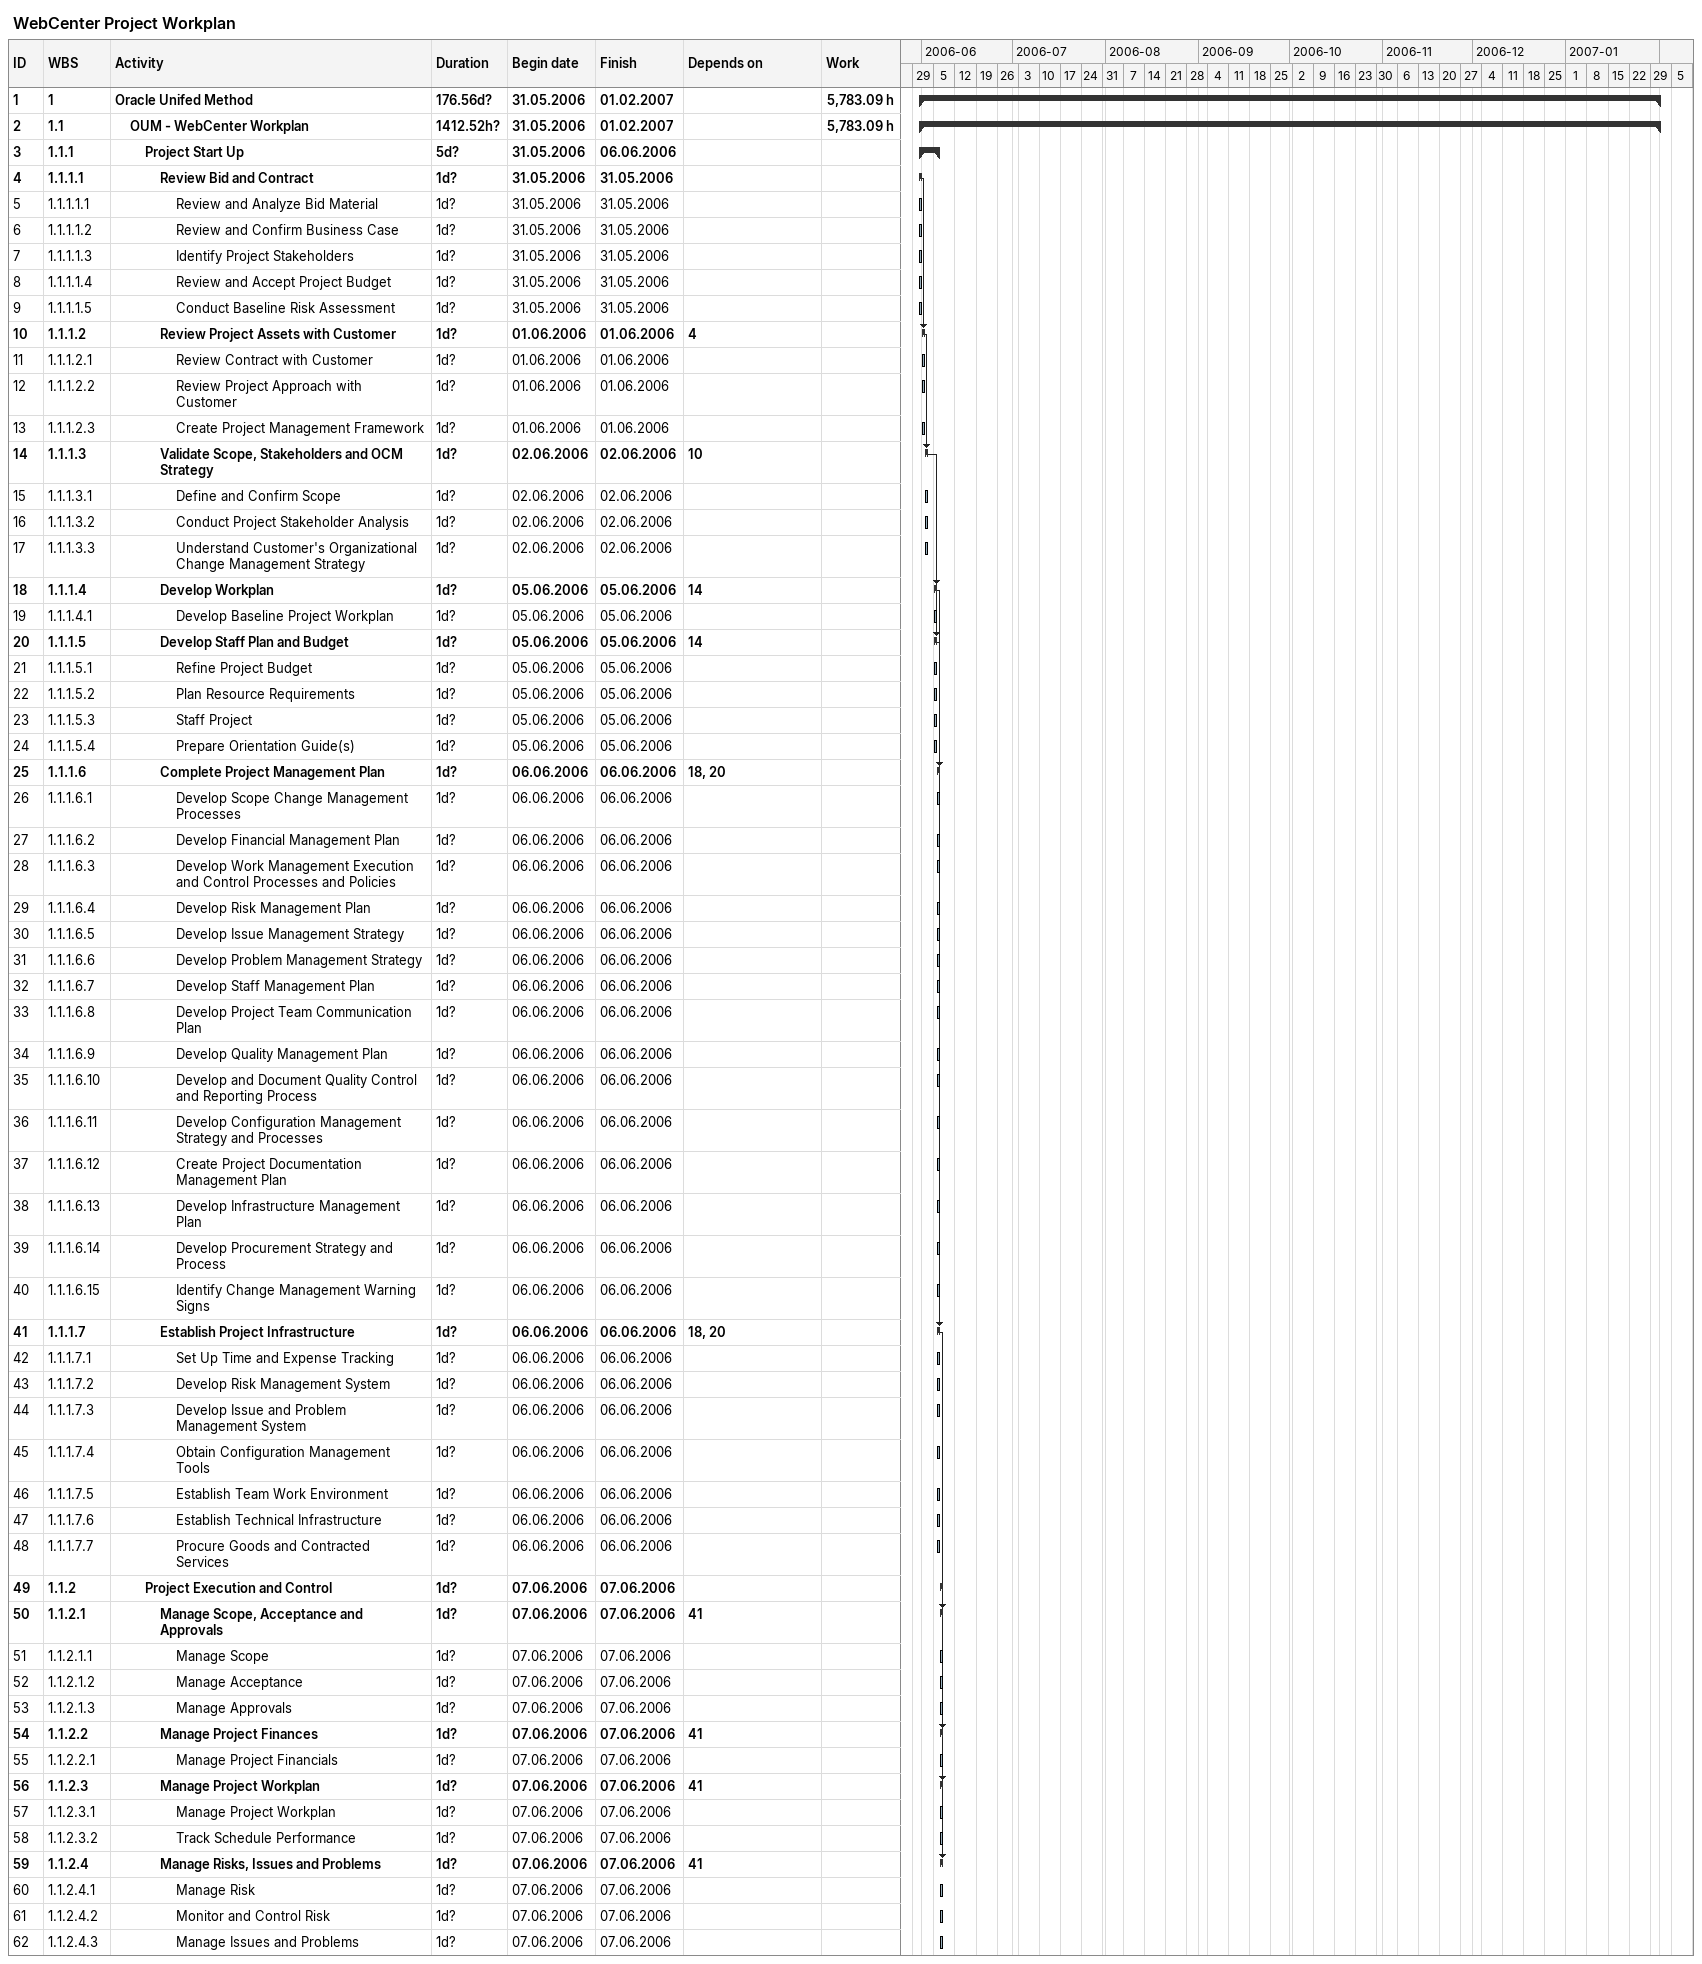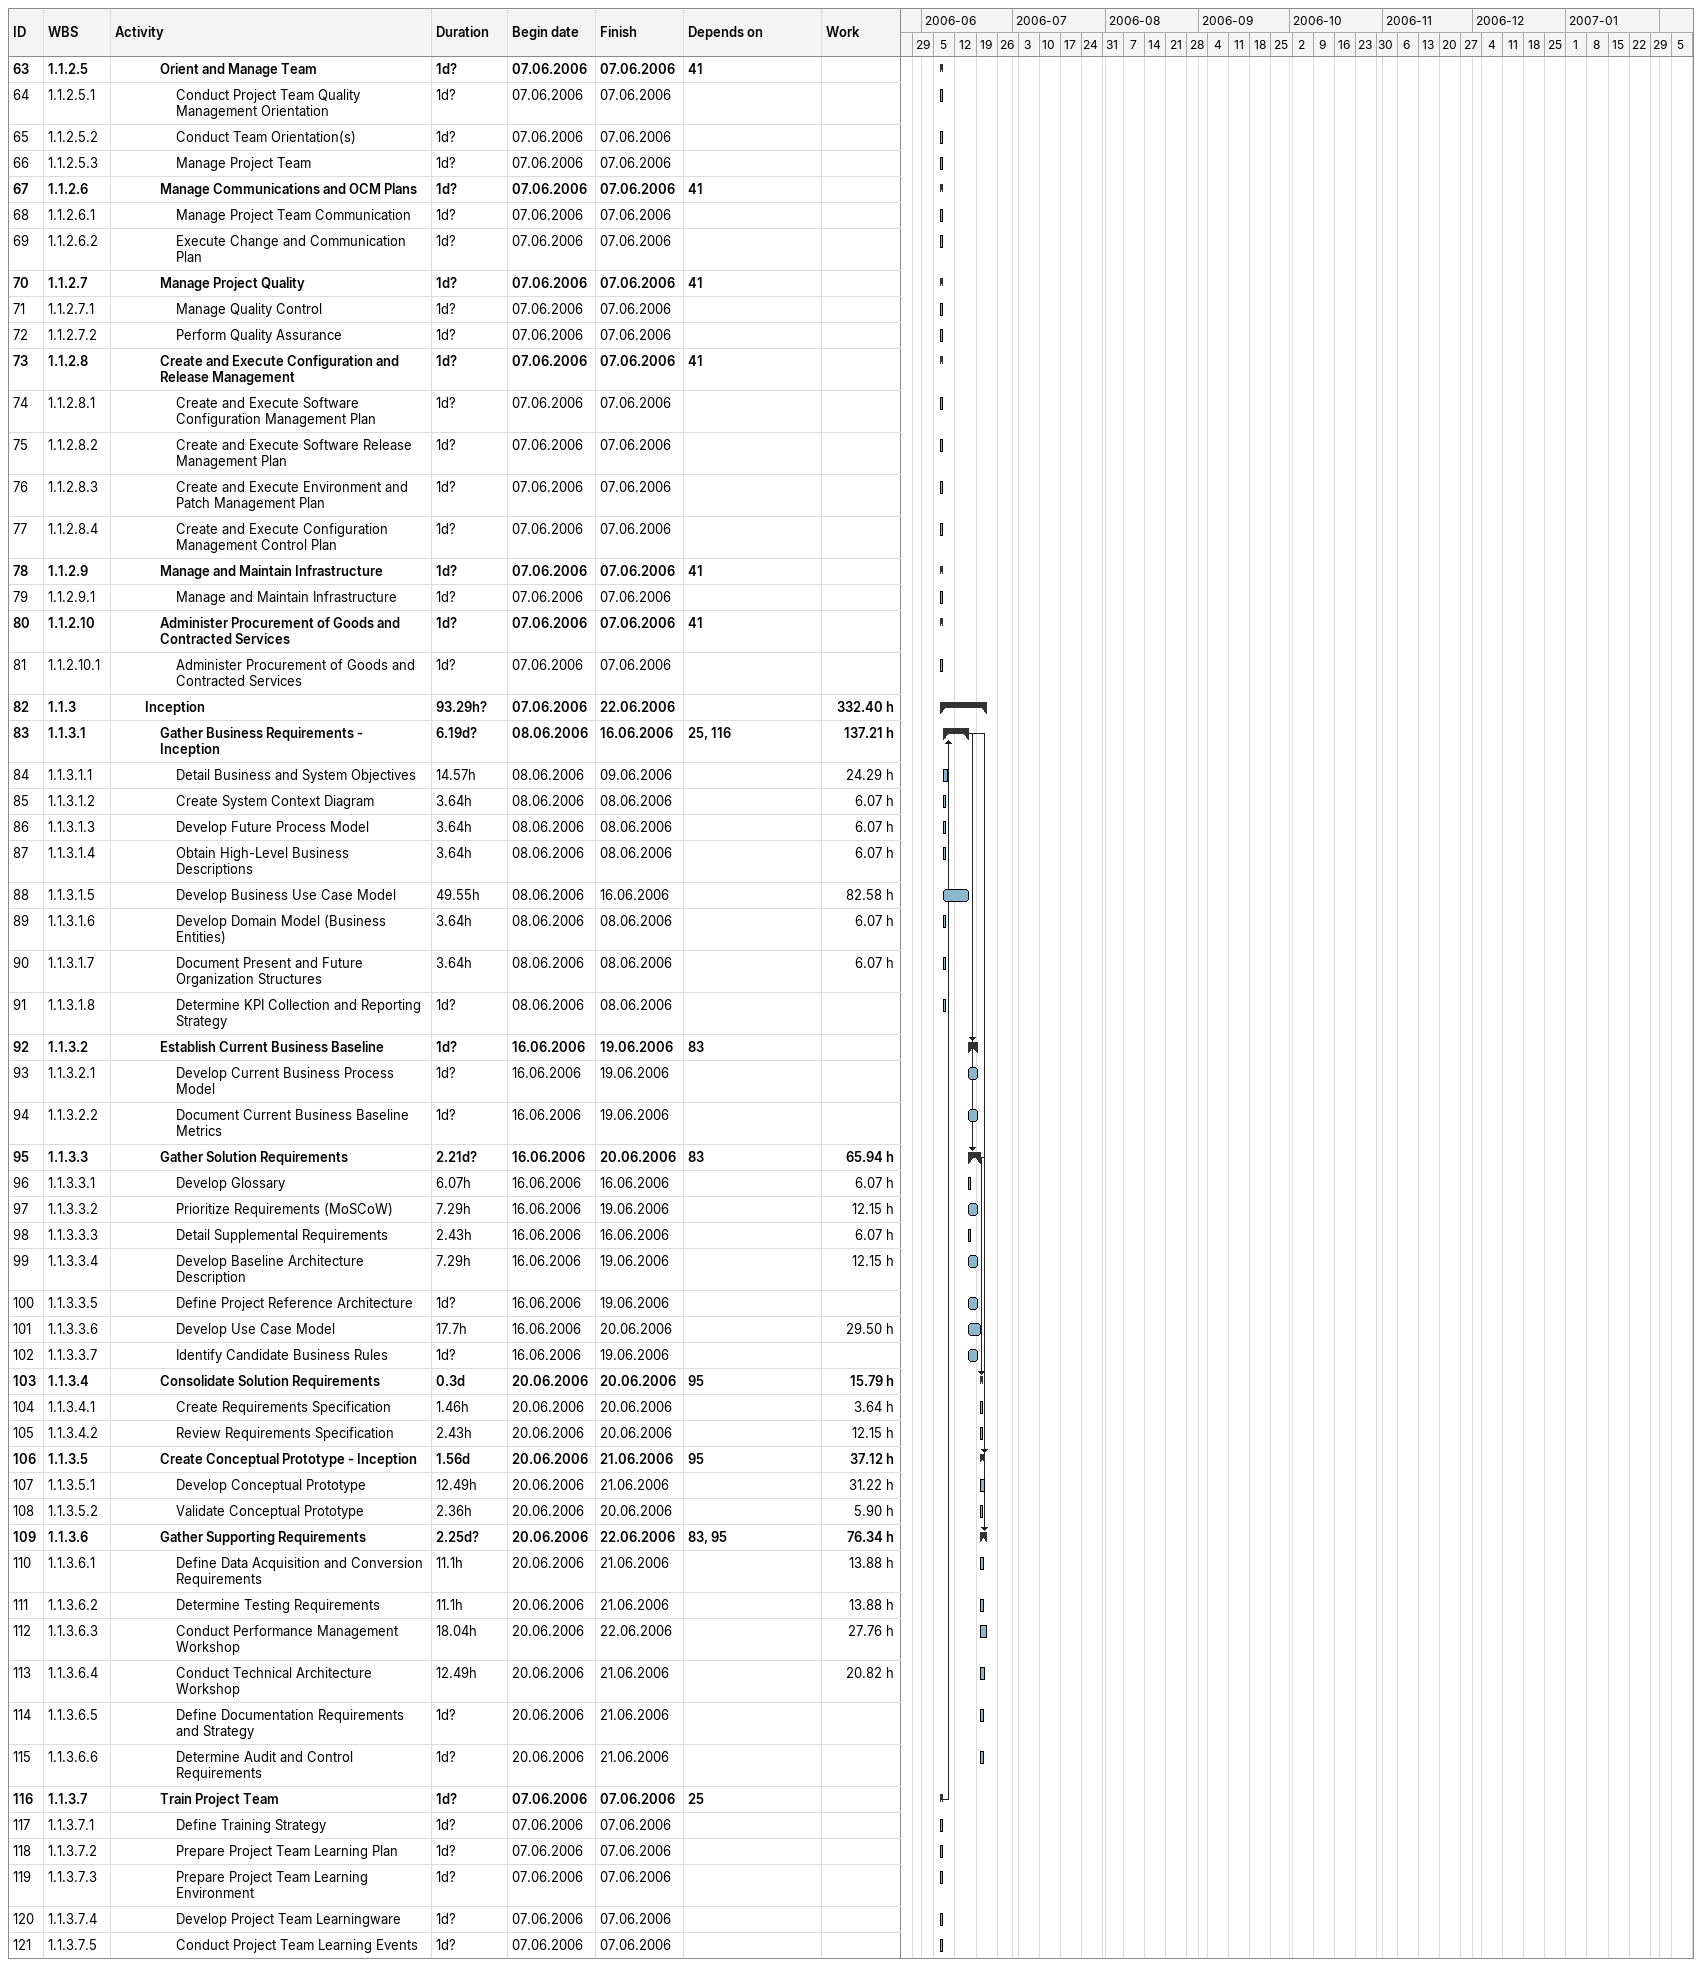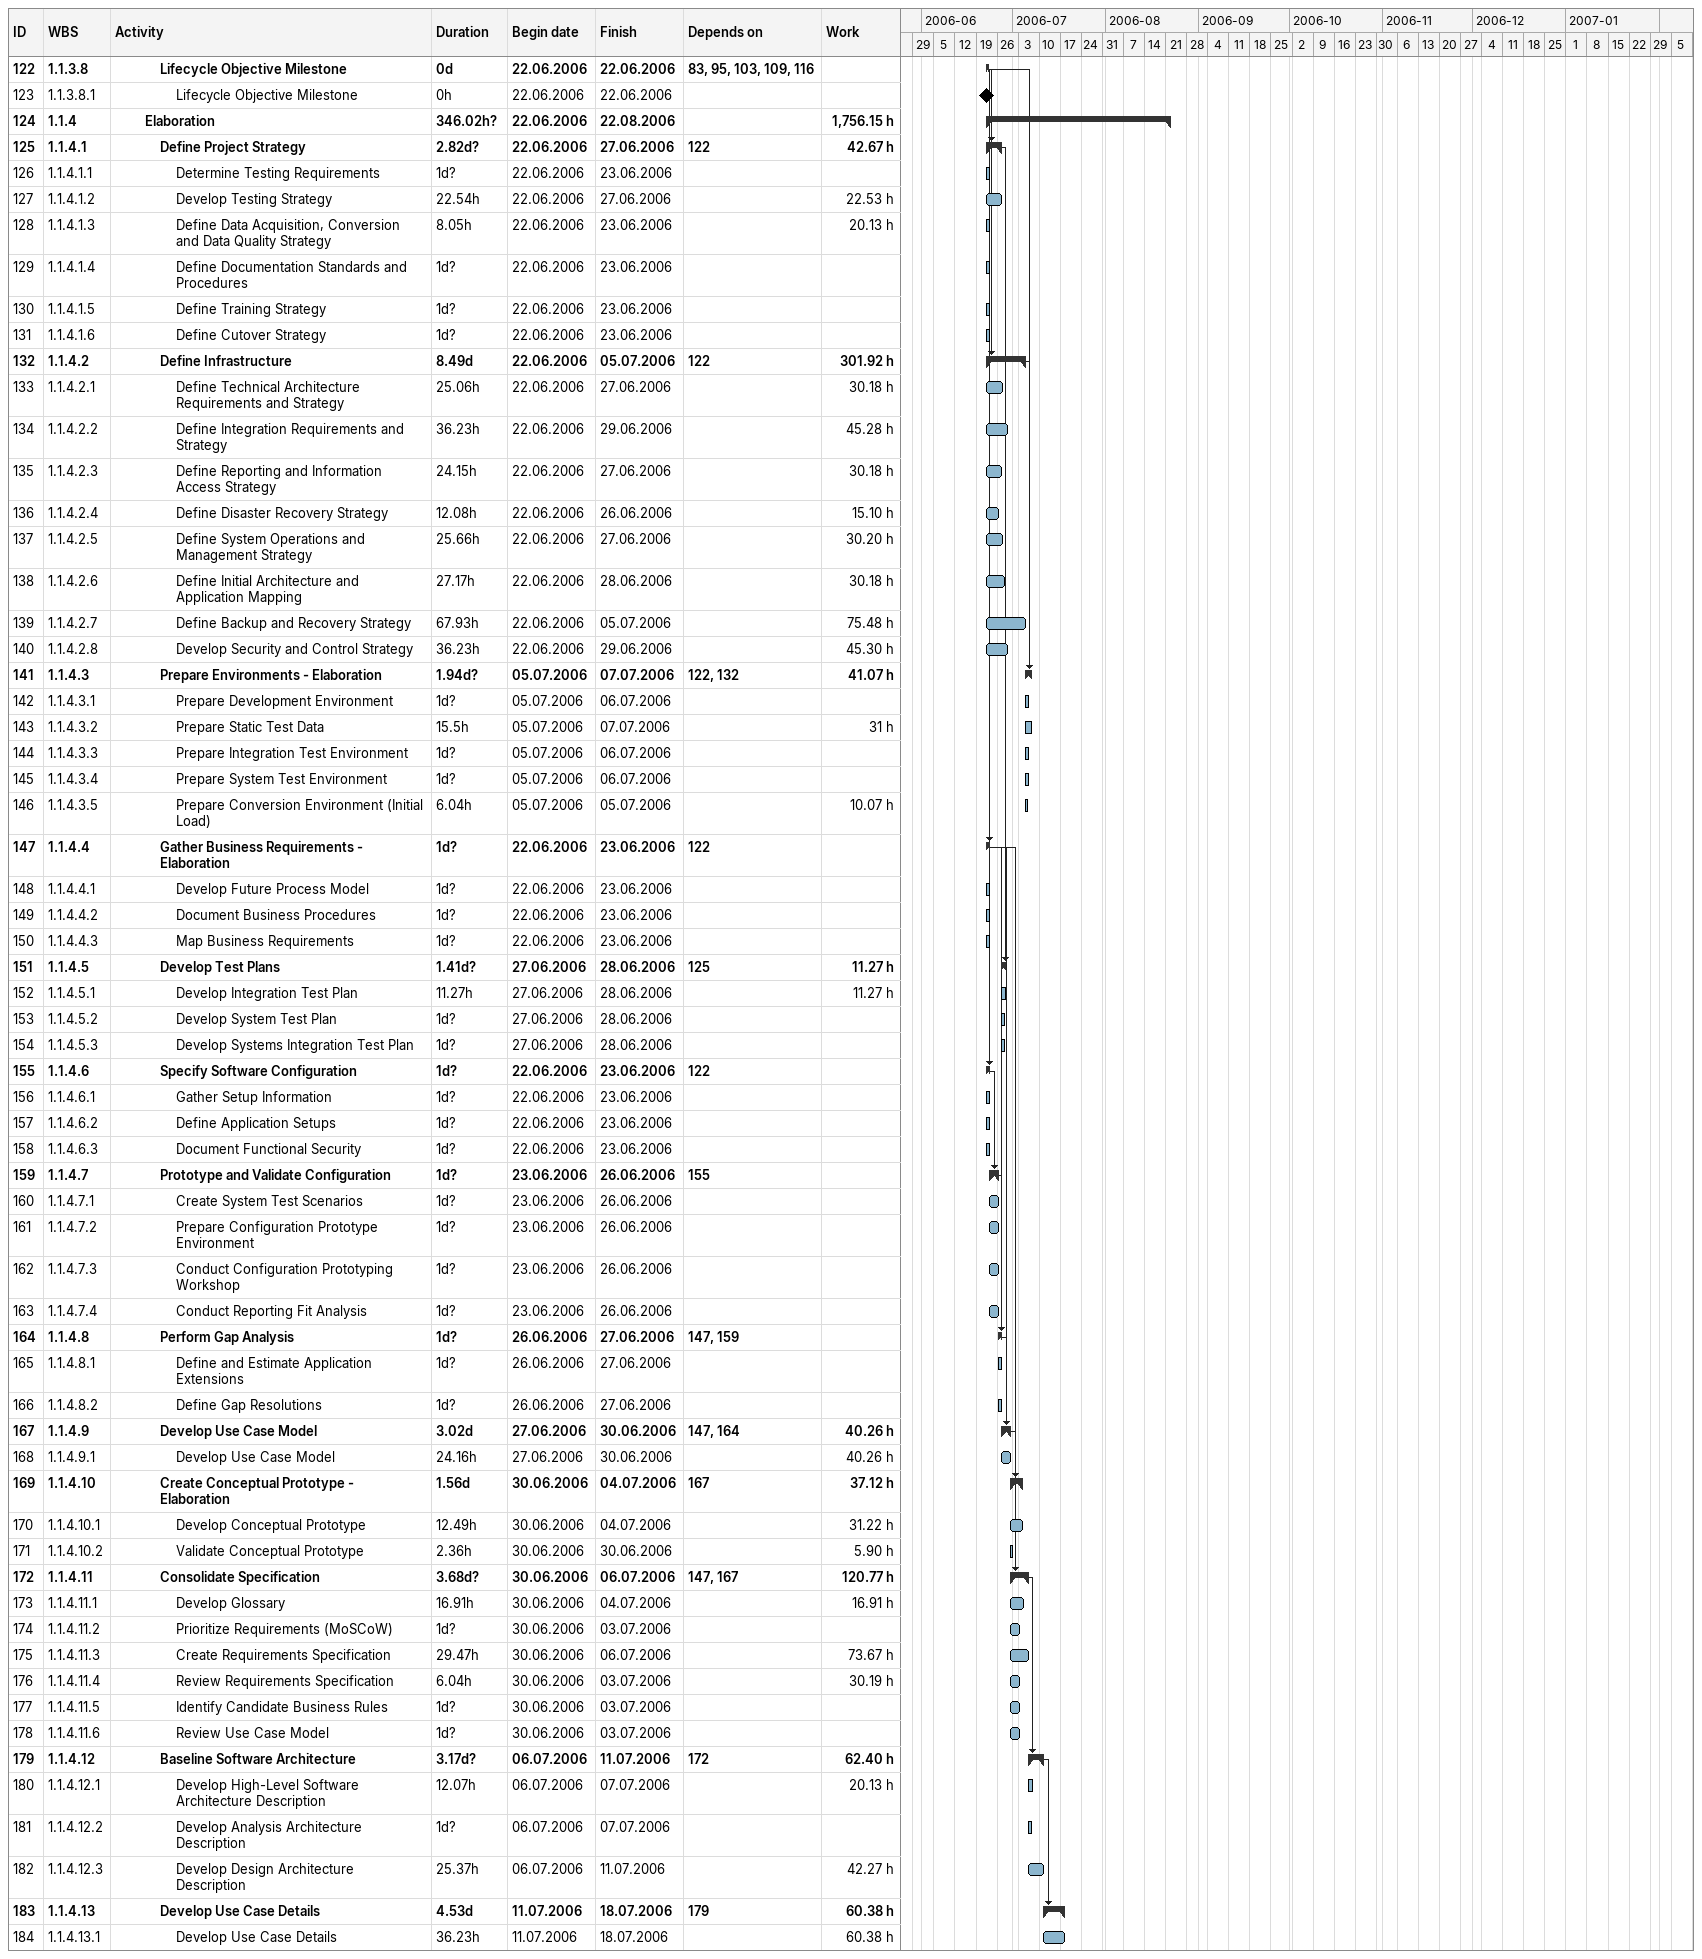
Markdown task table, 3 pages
WebCenter Project Workplan

| ID | WBS | Task | Duration | Start | Finish | Predecessors | Work (h) |
|---|---|---|---|---|---|---|---|
| 1 | 1 | **Oracle Unifed Method** | 176.56d? | 2006-05-31 | 2007-02-01 |  | 5783.09 |
| 2 | 1.1 | **OUM - WebCenter Workplan** | 1412.52h? | 2006-05-31 | 2007-02-01 |  | 5783.09 |
| 3 | 1.1.1 | **Project Start Up** | 5d? | 2006-05-31 | 2006-06-06 |  |  |
| 4 | 1.1.1.1 | **Review Bid and Contract** | 1d? | 2006-05-31 | 2006-05-31 |  |  |
| 5 | 1.1.1.1.1 | Review and Analyze Bid Material | 1d? | 2006-05-31 | 2006-05-31 |  |  |
| 6 | 1.1.1.1.2 | Review and Confirm Business Case | 1d? | 2006-05-31 | 2006-05-31 |  |  |
| 7 | 1.1.1.1.3 | Identify Project Stakeholders | 1d? | 2006-05-31 | 2006-05-31 |  |  |
| 8 | 1.1.1.1.4 | Review and Accept Project Budget | 1d? | 2006-05-31 | 2006-05-31 |  |  |
| 9 | 1.1.1.1.5 | Conduct Baseline Risk Assessment | 1d? | 2006-05-31 | 2006-05-31 |  |  |
| 10 | 1.1.1.2 | **Review Project Assets with Customer** | 1d? | 2006-06-01 | 2006-06-01 | 4 |  |
| 11 | 1.1.1.2.1 | Review Contract with Customer | 1d? | 2006-06-01 | 2006-06-01 |  |  |
| 12 | 1.1.1.2.2 | Review Project Approach with Customer | 1d? | 2006-06-01 | 2006-06-01 |  |  |
| 13 | 1.1.1.2.3 | Create Project Management Framework | 1d? | 2006-06-01 | 2006-06-01 |  |  |
| 14 | 1.1.1.3 | **Validate Scope, Stakeholders and OCM Strategy** | 1d? | 2006-06-02 | 2006-06-02 | 10 |  |
| 15 | 1.1.1.3.1 | Define and Confirm Scope | 1d? | 2006-06-02 | 2006-06-02 |  |  |
| 16 | 1.1.1.3.2 | Conduct Project Stakeholder Analysis | 1d? | 2006-06-02 | 2006-06-02 |  |  |
| 17 | 1.1.1.3.3 | Understand Customer's Organizational Change Management Strategy | 1d? | 2006-06-02 | 2006-06-02 |  |  |
| 18 | 1.1.1.4 | **Develop Workplan** | 1d? | 2006-06-05 | 2006-06-05 | 14 |  |
| 19 | 1.1.1.4.1 | Develop Baseline Project Workplan | 1d? | 2006-06-05 | 2006-06-05 |  |  |
| 20 | 1.1.1.5 | **Develop Staff Plan and Budget** | 1d? | 2006-06-05 | 2006-06-05 | 14 |  |
| 21 | 1.1.1.5.1 | Refine Project Budget | 1d? | 2006-06-05 | 2006-06-05 |  |  |
| 22 | 1.1.1.5.2 | Plan Resource Requirements | 1d? | 2006-06-05 | 2006-06-05 |  |  |
| 23 | 1.1.1.5.3 | Staff Project | 1d? | 2006-06-05 | 2006-06-05 |  |  |
| 24 | 1.1.1.5.4 | Prepare Orientation Guide(s) | 1d? | 2006-06-05 | 2006-06-05 |  |  |
| 25 | 1.1.1.6 | **Complete Project Management Plan** | 1d? | 2006-06-06 | 2006-06-06 | 18, 20 |  |
| 26 | 1.1.1.6.1 | Develop Scope Change Management Processes | 1d? | 2006-06-06 | 2006-06-06 |  |  |
| 27 | 1.1.1.6.2 | Develop Financial Management Plan | 1d? | 2006-06-06 | 2006-06-06 |  |  |
| 28 | 1.1.1.6.3 | Develop Work Management Execution and Control Processes and Policies | 1d? | 2006-06-06 | 2006-06-06 |  |  |
| 29 | 1.1.1.6.4 | Develop Risk Management Plan | 1d? | 2006-06-06 | 2006-06-06 |  |  |
| 30 | 1.1.1.6.5 | Develop Issue Management Strategy | 1d? | 2006-06-06 | 2006-06-06 |  |  |
| 31 | 1.1.1.6.6 | Develop Problem Management Strategy | 1d? | 2006-06-06 | 2006-06-06 |  |  |
| 32 | 1.1.1.6.7 | Develop Staff Management Plan | 1d? | 2006-06-06 | 2006-06-06 |  |  |
| 33 | 1.1.1.6.8 | Develop Project Team Communication Plan | 1d? | 2006-06-06 | 2006-06-06 |  |  |
| 34 | 1.1.1.6.9 | Develop Quality Management Plan | 1d? | 2006-06-06 | 2006-06-06 |  |  |
| 35 | 1.1.1.6.10 | Develop and Document Quality Control and Reporting Process | 1d? | 2006-06-06 | 2006-06-06 |  |  |
| 36 | 1.1.1.6.11 | Develop Configuration Management Strategy and Processes | 1d? | 2006-06-06 | 2006-06-06 |  |  |
| 37 | 1.1.1.6.12 | Create Project Documentation Management Plan | 1d? | 2006-06-06 | 2006-06-06 |  |  |
| 38 | 1.1.1.6.13 | Develop Infrastructure Management Plan | 1d? | 2006-06-06 | 2006-06-06 |  |  |
| 39 | 1.1.1.6.14 | Develop Procurement Strategy and Process | 1d? | 2006-06-06 | 2006-06-06 |  |  |
| 40 | 1.1.1.6.15 | Identify Change Management Warning Signs | 1d? | 2006-06-06 | 2006-06-06 |  |  |
| 41 | 1.1.1.7 | **Establish Project Infrastructure** | 1d? | 2006-06-06 | 2006-06-06 | 18, 20 |  |
| 42 | 1.1.1.7.1 | Set Up Time and Expense Tracking | 1d? | 2006-06-06 | 2006-06-06 |  |  |
| 43 | 1.1.1.7.2 | Develop Risk Management System | 1d? | 2006-06-06 | 2006-06-06 |  |  |
| 44 | 1.1.1.7.3 | Develop Issue and Problem Management System | 1d? | 2006-06-06 | 2006-06-06 |  |  |
| 45 | 1.1.1.7.4 | Obtain Configuration Management Tools | 1d? | 2006-06-06 | 2006-06-06 |  |  |
| 46 | 1.1.1.7.5 | Establish Team Work Environment | 1d? | 2006-06-06 | 2006-06-06 |  |  |
| 47 | 1.1.1.7.6 | Establish Technical Infrastructure | 1d? | 2006-06-06 | 2006-06-06 |  |  |
| 48 | 1.1.1.7.7 | Procure Goods and Contracted Services | 1d? | 2006-06-06 | 2006-06-06 |  |  |
| 49 | 1.1.2 | **Project Execution and Control** | 1d? | 2006-06-07 | 2006-06-07 |  |  |
| 50 | 1.1.2.1 | **Manage Scope, Acceptance and Approvals** | 1d? | 2006-06-07 | 2006-06-07 | 41 |  |
| 51 | 1.1.2.1.1 | Manage Scope | 1d? | 2006-06-07 | 2006-06-07 |  |  |
| 52 | 1.1.2.1.2 | Manage Acceptance | 1d? | 2006-06-07 | 2006-06-07 |  |  |
| 53 | 1.1.2.1.3 | Manage Approvals | 1d? | 2006-06-07 | 2006-06-07 |  |  |
| 54 | 1.1.2.2 | **Manage Project Finances** | 1d? | 2006-06-07 | 2006-06-07 | 41 |  |
| 55 | 1.1.2.2.1 | Manage Project Financials | 1d? | 2006-06-07 | 2006-06-07 |  |  |
| 56 | 1.1.2.3 | **Manage Project Workplan** | 1d? | 2006-06-07 | 2006-06-07 | 41 |  |
| 57 | 1.1.2.3.1 | Manage Project Workplan | 1d? | 2006-06-07 | 2006-06-07 |  |  |
| 58 | 1.1.2.3.2 | Track Schedule Performance | 1d? | 2006-06-07 | 2006-06-07 |  |  |
| 59 | 1.1.2.4 | **Manage Risks, Issues and Problems** | 1d? | 2006-06-07 | 2006-06-07 | 41 |  |
| 60 | 1.1.2.4.1 | Manage Risk | 1d? | 2006-06-07 | 2006-06-07 |  |  |
| 61 | 1.1.2.4.2 | Monitor and Control Risk | 1d? | 2006-06-07 | 2006-06-07 |  |  |
| 62 | 1.1.2.4.3 | Manage Issues and Problems | 1d? | 2006-06-07 | 2006-06-07 |  |  |
| 63 | 1.1.2.5 | **Orient and Manage Team** | 1d? | 2006-06-07 | 2006-06-07 | 41 |  |
| 64 | 1.1.2.5.1 | Conduct Project Team Quality Management Orientation | 1d? | 2006-06-07 | 2006-06-07 |  |  |
| 65 | 1.1.2.5.2 | Conduct Team Orientation(s) | 1d? | 2006-06-07 | 2006-06-07 |  |  |
| 66 | 1.1.2.5.3 | Manage Project Team | 1d? | 2006-06-07 | 2006-06-07 |  |  |
| 67 | 1.1.2.6 | **Manage Communications and OCM Plans** | 1d? | 2006-06-07 | 2006-06-07 | 41 |  |
| 68 | 1.1.2.6.1 | Manage Project Team Communication | 1d? | 2006-06-07 | 2006-06-07 |  |  |
| 69 | 1.1.2.6.2 | Execute Change and Communication Plan | 1d? | 2006-06-07 | 2006-06-07 |  |  |
| 70 | 1.1.2.7 | **Manage Project Quality** | 1d? | 2006-06-07 | 2006-06-07 | 41 |  |
| 71 | 1.1.2.7.1 | Manage Quality Control | 1d? | 2006-06-07 | 2006-06-07 |  |  |
| 72 | 1.1.2.7.2 | Perform Quality Assurance | 1d? | 2006-06-07 | 2006-06-07 |  |  |
| 73 | 1.1.2.8 | **Create and Execute Configuration and Release Management** | 1d? | 2006-06-07 | 2006-06-07 | 41 |  |
| 74 | 1.1.2.8.1 | Create and Execute Software Configuration Management Plan | 1d? | 2006-06-07 | 2006-06-07 |  |  |
| 75 | 1.1.2.8.2 | Create and Execute Software Release Management Plan | 1d? | 2006-06-07 | 2006-06-07 |  |  |
| 76 | 1.1.2.8.3 | Create and Execute Environment and Patch Management Plan | 1d? | 2006-06-07 | 2006-06-07 |  |  |
| 77 | 1.1.2.8.4 | Create and Execute Configuration Management Control Plan | 1d? | 2006-06-07 | 2006-06-07 |  |  |
| 78 | 1.1.2.9 | **Manage and Maintain Infrastructure** | 1d? | 2006-06-07 | 2006-06-07 | 41 |  |
| 79 | 1.1.2.9.1 | Manage and Maintain Infrastructure | 1d? | 2006-06-07 | 2006-06-07 |  |  |
| 80 | 1.1.2.10 | **Administer Procurement of Goods and Contracted Services** | 1d? | 2006-06-07 | 2006-06-07 | 41 |  |
| 81 | 1.1.2.10.1 | Administer Procurement of Goods and Contracted Services | 1d? | 2006-06-07 | 2006-06-07 |  |  |
| 82 | 1.1.3 | **Inception** | 93.29h? | 2006-06-07 | 2006-06-22 |  | 332.40 |
| 83 | 1.1.3.1 | **Gather Business Requirements - Inception** | 6.19d? | 2006-06-08 | 2006-06-16 | 25, 116 | 137.21 |
| 84 | 1.1.3.1.1 | Detail Business and System Objectives | 14.57h | 2006-06-08 | 2006-06-09 |  | 24.29 |
| 85 | 1.1.3.1.2 | Create System Context Diagram | 3.64h | 2006-06-08 | 2006-06-08 |  | 6.07 |
| 86 | 1.1.3.1.3 | Develop Future Process Model | 3.64h | 2006-06-08 | 2006-06-08 |  | 6.07 |
| 87 | 1.1.3.1.4 | Obtain High-Level Business Descriptions | 3.64h | 2006-06-08 | 2006-06-08 |  | 6.07 |
| 88 | 1.1.3.1.5 | Develop Business Use Case Model | 49.55h | 2006-06-08 | 2006-06-16 |  | 82.58 |
| 89 | 1.1.3.1.6 | Develop Domain Model (Business Entities) | 3.64h | 2006-06-08 | 2006-06-08 |  | 6.07 |
| 90 | 1.1.3.1.7 | Document Present and Future Organization Structures | 3.64h | 2006-06-08 | 2006-06-08 |  | 6.07 |
| 91 | 1.1.3.1.8 | Determine KPI Collection and Reporting Strategy | 1d? | 2006-06-08 | 2006-06-08 |  |  |
| 92 | 1.1.3.2 | **Establish Current Business Baseline** | 1d? | 2006-06-16 | 2006-06-19 | 83 |  |
| 93 | 1.1.3.2.1 | Develop Current Business Process Model | 1d? | 2006-06-16 | 2006-06-19 |  |  |
| 94 | 1.1.3.2.2 | Document Current Business Baseline Metrics | 1d? | 2006-06-16 | 2006-06-19 |  |  |
| 95 | 1.1.3.3 | **Gather Solution Requirements** | 2.21d? | 2006-06-16 | 2006-06-20 | 83 | 65.94 |
| 96 | 1.1.3.3.1 | Develop Glossary | 6.07h | 2006-06-16 | 2006-06-16 |  | 6.07 |
| 97 | 1.1.3.3.2 | Prioritize Requirements (MoSCoW) | 7.29h | 2006-06-16 | 2006-06-19 |  | 12.15 |
| 98 | 1.1.3.3.3 | Detail Supplemental Requirements | 2.43h | 2006-06-16 | 2006-06-16 |  | 6.07 |
| 99 | 1.1.3.3.4 | Develop Baseline Architecture Description | 7.29h | 2006-06-16 | 2006-06-19 |  | 12.15 |
| 100 | 1.1.3.3.5 | Define Project Reference Architecture | 1d? | 2006-06-16 | 2006-06-19 |  |  |
| 101 | 1.1.3.3.6 | Develop Use Case Model | 17.7h | 2006-06-16 | 2006-06-20 |  | 29.50 |
| 102 | 1.1.3.3.7 | Identify Candidate Business Rules | 1d? | 2006-06-16 | 2006-06-19 |  |  |
| 103 | 1.1.3.4 | **Consolidate Solution Requirements** | 0.3d | 2006-06-20 | 2006-06-20 | 95 | 15.79 |
| 104 | 1.1.3.4.1 | Create Requirements Specification | 1.46h | 2006-06-20 | 2006-06-20 |  | 3.64 |
| 105 | 1.1.3.4.2 | Review Requirements Specification | 2.43h | 2006-06-20 | 2006-06-20 |  | 12.15 |
| 106 | 1.1.3.5 | **Create Conceptual Prototype - Inception** | 1.56d | 2006-06-20 | 2006-06-21 | 95 | 37.12 |
| 107 | 1.1.3.5.1 | Develop Conceptual Prototype | 12.49h | 2006-06-20 | 2006-06-21 |  | 31.22 |
| 108 | 1.1.3.5.2 | Validate Conceptual Prototype | 2.36h | 2006-06-20 | 2006-06-20 |  | 5.90 |
| 109 | 1.1.3.6 | **Gather Supporting Requirements** | 2.25d? | 2006-06-20 | 2006-06-22 | 83, 95 | 76.34 |
| 110 | 1.1.3.6.1 | Define Data Acquisition and Conversion Requirements | 11.1h | 2006-06-20 | 2006-06-21 |  | 13.88 |
| 111 | 1.1.3.6.2 | Determine Testing Requirements | 11.1h | 2006-06-20 | 2006-06-21 |  | 13.88 |
| 112 | 1.1.3.6.3 | Conduct Performance Management Workshop | 18.04h | 2006-06-20 | 2006-06-22 |  | 27.76 |
| 113 | 1.1.3.6.4 | Conduct Technical Architecture Workshop | 12.49h | 2006-06-20 | 2006-06-21 |  | 20.82 |
| 114 | 1.1.3.6.5 | Define Documentation Requirements and Strategy | 1d? | 2006-06-20 | 2006-06-21 |  |  |
| 115 | 1.1.3.6.6 | Determine Audit and Control Requirements | 1d? | 2006-06-20 | 2006-06-21 |  |  |
| 116 | 1.1.3.7 | **Train Project Team** | 1d? | 2006-06-07 | 2006-06-07 | 25 |  |
| 117 | 1.1.3.7.1 | Define Training Strategy | 1d? | 2006-06-07 | 2006-06-07 |  |  |
| 118 | 1.1.3.7.2 | Prepare Project Team Learning Plan | 1d? | 2006-06-07 | 2006-06-07 |  |  |
| 119 | 1.1.3.7.3 | Prepare Project Team Learning Environment | 1d? | 2006-06-07 | 2006-06-07 |  |  |
| 120 | 1.1.3.7.4 | Develop Project Team Learningware | 1d? | 2006-06-07 | 2006-06-07 |  |  |
| 121 | 1.1.3.7.5 | Conduct Project Team Learning Events | 1d? | 2006-06-07 | 2006-06-07 |  |  |
| 122 | 1.1.3.8 | **Lifecycle Objective Milestone** | 0d | 2006-06-22 | 2006-06-22 | 83, 95, 103, 109, 116 |  |
| 123 | 1.1.3.8.1 | Lifecycle Objective Milestone | 0h | 2006-06-22 | 2006-06-22 |  |  |
| 124 | 1.1.4 | **Elaboration** | 346.02h? | 2006-06-22 | 2006-08-22 |  | 1756.15 |
| 125 | 1.1.4.1 | **Define Project Strategy** | 2.82d? | 2006-06-22 | 2006-06-27 | 122 | 42.67 |
| 126 | 1.1.4.1.1 | Determine Testing Requirements | 1d? | 2006-06-22 | 2006-06-23 |  |  |
| 127 | 1.1.4.1.2 | Develop Testing Strategy | 22.54h | 2006-06-22 | 2006-06-27 |  | 22.53 |
| 128 | 1.1.4.1.3 | Define Data Acquisition, Conversion and Data Quality Strategy | 8.05h | 2006-06-22 | 2006-06-23 |  | 20.13 |
| 129 | 1.1.4.1.4 | Define Documentation Standards and Procedures | 1d? | 2006-06-22 | 2006-06-23 |  |  |
| 130 | 1.1.4.1.5 | Define Training Strategy | 1d? | 2006-06-22 | 2006-06-23 |  |  |
| 131 | 1.1.4.1.6 | Define Cutover Strategy | 1d? | 2006-06-22 | 2006-06-23 |  |  |
| 132 | 1.1.4.2 | **Define Infrastructure** | 8.49d | 2006-06-22 | 2006-07-05 | 122 | 301.92 |
| 133 | 1.1.4.2.1 | Define Technical Architecture Requirements and Strategy | 25.06h | 2006-06-22 | 2006-06-27 |  | 30.18 |
| 134 | 1.1.4.2.2 | Define Integration Requirements and Strategy | 36.23h | 2006-06-22 | 2006-06-29 |  | 45.28 |
| 135 | 1.1.4.2.3 | Define Reporting and Information Access Strategy | 24.15h | 2006-06-22 | 2006-06-27 |  | 30.18 |
| 136 | 1.1.4.2.4 | Define Disaster Recovery Strategy | 12.08h | 2006-06-22 | 2006-06-26 |  | 15.10 |
| 137 | 1.1.4.2.5 | Define System Operations and Management Strategy | 25.66h | 2006-06-22 | 2006-06-27 |  | 30.20 |
| 138 | 1.1.4.2.6 | Define Initial Architecture and Application Mapping | 27.17h | 2006-06-22 | 2006-06-28 |  | 30.18 |
| 139 | 1.1.4.2.7 | Define Backup and Recovery Strategy | 67.93h | 2006-06-22 | 2006-07-05 |  | 75.48 |
| 140 | 1.1.4.2.8 | Develop Security and Control Strategy | 36.23h | 2006-06-22 | 2006-06-29 |  | 45.30 |
| 141 | 1.1.4.3 | **Prepare Environments - Elaboration** | 1.94d? | 2006-07-05 | 2006-07-07 | 122, 132 | 41.07 |
| 142 | 1.1.4.3.1 | Prepare Development Environment | 1d? | 2006-07-05 | 2006-07-06 |  |  |
| 143 | 1.1.4.3.2 | Prepare Static Test Data | 15.5h | 2006-07-05 | 2006-07-07 |  | 31 |
| 144 | 1.1.4.3.3 | Prepare Integration Test Environment | 1d? | 2006-07-05 | 2006-07-06 |  |  |
| 145 | 1.1.4.3.4 | Prepare System Test Environment | 1d? | 2006-07-05 | 2006-07-06 |  |  |
| 146 | 1.1.4.3.5 | Prepare Conversion Environment (Initial Load) | 6.04h | 2006-07-05 | 2006-07-05 |  | 10.07 |
| 147 | 1.1.4.4 | **Gather Business Requirements - Elaboration** | 1d? | 2006-06-22 | 2006-06-23 | 122 |  |
| 148 | 1.1.4.4.1 | Develop Future Process Model | 1d? | 2006-06-22 | 2006-06-23 |  |  |
| 149 | 1.1.4.4.2 | Document Business Procedures | 1d? | 2006-06-22 | 2006-06-23 |  |  |
| 150 | 1.1.4.4.3 | Map Business Requirements | 1d? | 2006-06-22 | 2006-06-23 |  |  |
| 151 | 1.1.4.5 | **Develop Test Plans** | 1.41d? | 2006-06-27 | 2006-06-28 | 125 | 11.27 |
| 152 | 1.1.4.5.1 | Develop Integration Test Plan | 11.27h | 2006-06-27 | 2006-06-28 |  | 11.27 |
| 153 | 1.1.4.5.2 | Develop System Test Plan | 1d? | 2006-06-27 | 2006-06-28 |  |  |
| 154 | 1.1.4.5.3 | Develop Systems Integration Test Plan | 1d? | 2006-06-27 | 2006-06-28 |  |  |
| 155 | 1.1.4.6 | **Specify Software Configuration** | 1d? | 2006-06-22 | 2006-06-23 | 122 |  |
| 156 | 1.1.4.6.1 | Gather Setup Information | 1d? | 2006-06-22 | 2006-06-23 |  |  |
| 157 | 1.1.4.6.2 | Define Application Setups | 1d? | 2006-06-22 | 2006-06-23 |  |  |
| 158 | 1.1.4.6.3 | Document Functional Security | 1d? | 2006-06-22 | 2006-06-23 |  |  |
| 159 | 1.1.4.7 | **Prototype and Validate Configuration** | 1d? | 2006-06-23 | 2006-06-26 | 155 |  |
| 160 | 1.1.4.7.1 | Create System Test Scenarios | 1d? | 2006-06-23 | 2006-06-26 |  |  |
| 161 | 1.1.4.7.2 | Prepare Configuration Prototype Environment | 1d? | 2006-06-23 | 2006-06-26 |  |  |
| 162 | 1.1.4.7.3 | Conduct Configuration Prototyping Workshop | 1d? | 2006-06-23 | 2006-06-26 |  |  |
| 163 | 1.1.4.7.4 | Conduct Reporting Fit Analysis | 1d? | 2006-06-23 | 2006-06-26 |  |  |
| 164 | 1.1.4.8 | **Perform Gap Analysis** | 1d? | 2006-06-26 | 2006-06-27 | 147, 159 |  |
| 165 | 1.1.4.8.1 | Define and Estimate Application Extensions | 1d? | 2006-06-26 | 2006-06-27 |  |  |
| 166 | 1.1.4.8.2 | Define Gap Resolutions | 1d? | 2006-06-26 | 2006-06-27 |  |  |
| 167 | 1.1.4.9 | **Develop Use Case Model** | 3.02d | 2006-06-27 | 2006-06-30 | 147, 164 | 40.26 |
| 168 | 1.1.4.9.1 | Develop Use Case Model | 24.16h | 2006-06-27 | 2006-06-30 |  | 40.26 |
| 169 | 1.1.4.10 | **Create Conceptual Prototype - Elaboration** | 1.56d | 2006-06-30 | 2006-07-04 | 167 | 37.12 |
| 170 | 1.1.4.10.1 | Develop Conceptual Prototype | 12.49h | 2006-06-30 | 2006-07-04 |  | 31.22 |
| 171 | 1.1.4.10.2 | Validate Conceptual Prototype | 2.36h | 2006-06-30 | 2006-06-30 |  | 5.90 |
| 172 | 1.1.4.11 | **Consolidate Specification** | 3.68d? | 2006-06-30 | 2006-07-06 | 147, 167 | 120.77 |
| 173 | 1.1.4.11.1 | Develop Glossary | 16.91h | 2006-06-30 | 2006-07-04 |  | 16.91 |
| 174 | 1.1.4.11.2 | Prioritize Requirements (MoSCoW) | 1d? | 2006-06-30 | 2006-07-03 |  |  |
| 175 | 1.1.4.11.3 | Create Requirements Specification | 29.47h | 2006-06-30 | 2006-07-06 |  | 73.67 |
| 176 | 1.1.4.11.4 | Review Requirements Specification | 6.04h | 2006-06-30 | 2006-07-03 |  | 30.19 |
| 177 | 1.1.4.11.5 | Identify Candidate Business Rules | 1d? | 2006-06-30 | 2006-07-03 |  |  |
| 178 | 1.1.4.11.6 | Review Use Case Model | 1d? | 2006-06-30 | 2006-07-03 |  |  |
| 179 | 1.1.4.12 | **Baseline Software Architecture** | 3.17d? | 2006-07-06 | 2006-07-11 | 172 | 62.40 |
| 180 | 1.1.4.12.1 | Develop High-Level Software Architecture Description | 12.07h | 2006-07-06 | 2006-07-07 |  | 20.13 |
| 181 | 1.1.4.12.2 | Develop Analysis Architecture Description | 1d? | 2006-07-06 | 2006-07-07 |  |  |
| 182 | 1.1.4.12.3 | Develop Design Architecture Description | 25.37h | 2006-07-06 | 2006-07-11 |  | 42.27 |
| 183 | 1.1.4.13 | **Develop Use Case Details** | 4.53d | 2006-07-11 | 2006-07-18 | 179 | 60.38 |
| 184 | 1.1.4.13.1 | Develop Use Case Details | 36.23h | 2006-07-11 | 2006-07-18 |  | 60.38 |
